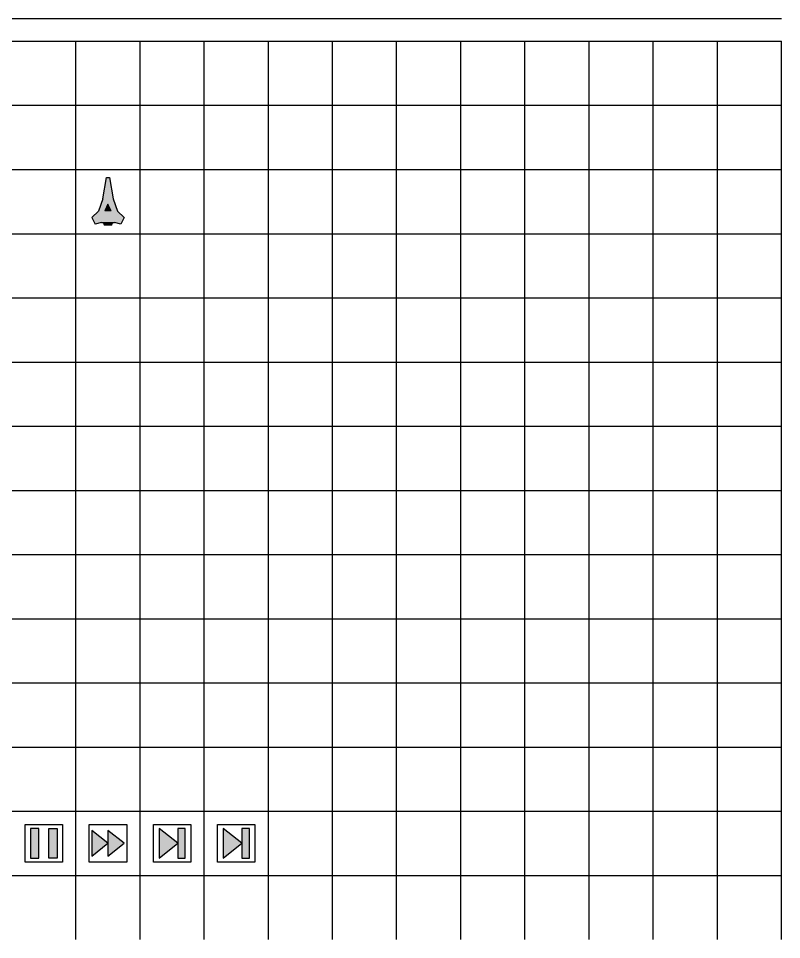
# Model space of a CAD drawing. Header units: inches. Extents: x 0 to 1104, y 0 to 689.
# Drawn here: x 533 to 1104, y 0 to 689 of the extents above; entities that cross this region are included whole.
import ezdxf

# ---------------------------------------------------------------- set-up
doc = ezdxf.new("R2010")
doc.units = ezdxf.units.IN
doc.header["$MEASUREMENT"] = 0
for name, color, linetype in [('CREEP-1', 7, 'Continuous'), ('GRID', 250, 'Continuous'), ('OUTLINE', 8, 'Continuous'), ('TIME', 7, 'Continuous')]:
    doc.layers.add(name, color=color, linetype=linetype)
doc.layers.add('ENGINE', color=7, linetype='Continuous', true_color=0x204080)
doc.layers.add('RANK-1', color=7, linetype='Continuous', true_color=0x181818)

msp = doc.modelspace()

# ---------------------------------------------------------------- hatches: boundary and pattern name
at = {"layer": 'CREEP-1'}
h = msp.add_hatch(color=256, dxfattribs=at)
h.dxf.hatch_style = 1
h.paths.add_polyline_path([(602.4, 545), (600, 550), (597.6, 545)])
at = {"layer": 'ENGINE'}
h = msp.add_hatch(color=256, dxfattribs=at)
h.dxf.hatch_style = 1
h.paths.add_polyline_path([(596, 536.4), (597, 534), (603, 534), (604, 536.4)])
at = {"layer": 'RANK-1'}
h = msp.add_hatch(color=256, dxfattribs=at)
h.dxf.hatch_style = 1
h.paths.add_polyline_path([(601.2, 570), (598.8, 570), (596.04, 554.08), (592.8, 544.8), (588, 540), (590.4, 535.2), (595.2, 536.4), (604.8, 536.4), (609.6, 535.2), (612, 540), (607.2, 544.8), (603.96, 554.08)])
h.paths.add_polyline_path([(600, 550), (602.4, 545), (597.6, 545)], flags=16)
h = msp.add_hatch(color=256, dxfattribs=at)
h.dxf.hatch_style = 1
h.paths.add_polyline_path([(686.2, 83.2), (686.2, 60.8), (700.2, 72)])
h = msp.add_hatch(color=256, dxfattribs=at)
h.dxf.hatch_style = 1
h.paths.add_polyline_path([(705.8, 83.2), (700.2, 83.2), (700.2, 60.8), (705.8, 60.8)])
at = {"layer": 'TIME'}
h = msp.add_hatch(color=256, dxfattribs=at)
h.dxf.hatch_style = 1
h.paths.add_polyline_path([(548.3, 83), (542.1, 83), (542.1, 61), (548.3, 61)])
h = msp.add_hatch(color=256, dxfattribs=at)
h.dxf.hatch_style = 1
h.paths.add_polyline_path([(561.9, 83), (555.7, 83), (555.7, 61), (561.9, 61)])
h = msp.add_hatch(color=256, dxfattribs=at)
h.dxf.hatch_style = 1
h.paths.add_polyline_path([(638.2, 83.2), (638.2, 60.8), (652.2, 72)])
h = msp.add_hatch(color=256, dxfattribs=at)
h.dxf.hatch_style = 1
h.paths.add_polyline_path([(657.8, 83.2), (652.2, 83.2), (652.2, 60.8), (657.8, 60.8)])
h = msp.add_hatch(color=256, dxfattribs=at)
h.dxf.hatch_style = 1
h.paths.add_polyline_path([(588, 62.4), (600, 72), (588, 81.6)])
h = msp.add_hatch(color=256, dxfattribs=at)
h.dxf.hatch_style = 1
h.paths.add_polyline_path([(612, 72), (600, 81.6), (600, 62.4)])

# ---------------------------------------------------------------- linework, layer by layer
at = {"layer": 'CREEP-1'}
for points in [[(602.4, 545), (600, 550), (597.6, 545)], [(602.4, 545), (597.6, 545)]]:
    msp.add_lwpolyline(points, dxfattribs=at)
at = {"layer": 'GRID'}
for points in [[(0, 689), (1104, 689)], [(0, 672), (1104, 672)], [(576, 0), (576, 672)], [(624, 0), (624, 672)], [(672, 0), (672, 672)], [(720, 0), (720, 672)], [(768, 0), (768, 672)], [(816, 0), (816, 672)], [(864, 0), (864, 672)], [(912, 0), (912, 672)], [(960, 0), (960, 672)], [(1008, 0), (1008, 672)], [(1056, 0), (1056, 672)], [(1104, 0), (1104, 672)], [(0, 624), (1104, 624)], [(0, 576), (1104, 576)], [(0, 528), (1104, 528)], [(0, 480), (1104, 480)], [(0, 432), (1104, 432)], [(0, 384), (1104, 384)], [(0, 336), (1104, 336)], [(0, 288), (1104, 288)], [(0, 240), (1104, 240)], [(0, 192), (1104, 192)], [(0, 144), (1104, 144)], [(0, 96), (1104, 96)], [(0, 48), (1104, 48)]]:
    msp.add_lwpolyline(points, dxfattribs=at)
for points in [[(538, 86), (566, 86), (566, 58), (538, 58)], [(586, 86), (614, 86), (614, 58), (586, 58)], [(634, 86), (662, 86), (662, 58), (634, 58)], [(682, 86), (710, 86), (710, 58), (682, 58)]]:
    msp.add_lwpolyline(points, close=True, dxfattribs=at)
at = {"layer": 'OUTLINE'}
for points in [[(596.04, 554.08), (598.8, 570)], [(598.8, 570), (601.2, 570), (603.96, 554.08)], [(596.04, 554.08), (592.8, 544.8), (588, 540), (590.4, 535.2)], [(603.96, 554.08), (607.2, 544.8), (612, 540), (609.6, 535.2)], [(595.2, 536.4), (590.4, 535.2)], [(595.2, 536.4), (604.8, 536.4)], [(609.6, 535.2), (604.8, 536.4)]]:
    msp.add_lwpolyline(points, dxfattribs=at)
at = {"layer": 'RANK-1'}
for points in [[(686.2, 83.2), (686.2, 60.8), (700.2, 72), (686.2, 83.2)], [(700.2, 83.2), (700.2, 60.8), (705.8, 60.8), (705.8, 83.2), (700.2, 83.2)]]:
    msp.add_lwpolyline(points, dxfattribs=at)
at = {"layer": 'TIME'}
for points in [[(542.1, 83), (542.1, 61), (548.3, 61), (548.3, 83), (542.1, 83)], [(561.9, 83), (561.9, 61), (555.7, 61), (555.7, 83), (561.9, 83)], [(638.2, 83.2), (638.2, 60.8), (652.2, 72), (638.2, 83.2)], [(652.2, 83.2), (652.2, 60.8), (657.8, 60.8), (657.8, 83.2), (652.2, 83.2)], [(588, 81.6), (588, 62.4), (600, 72), (588, 81.6)], [(600, 81.6), (600, 62.4), (612, 72), (600, 81.6)]]:
    msp.add_lwpolyline(points, dxfattribs=at)

doc.saveas('drawing.dxf')
